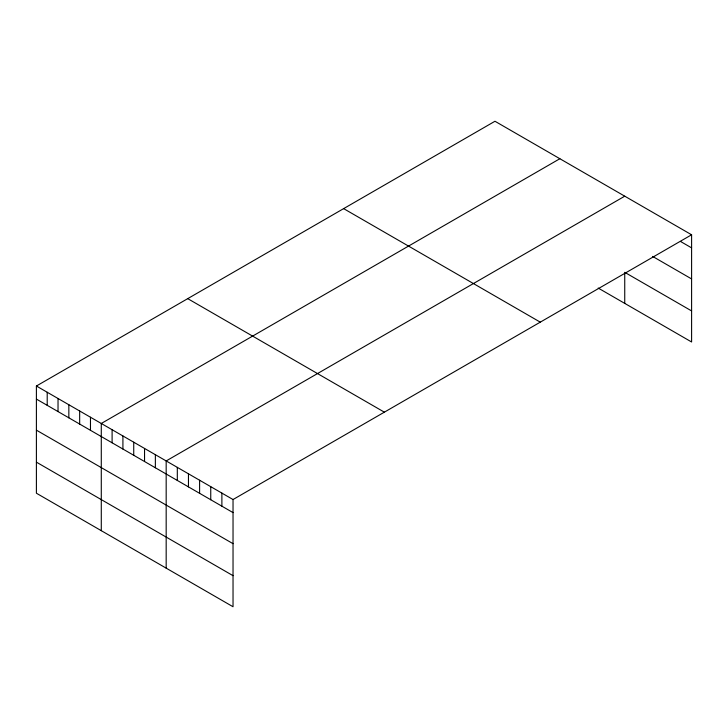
<?xml version="1.0" encoding="UTF-8"?>
<svg xmlns="http://www.w3.org/2000/svg" width="728" height="728" viewBox="0 0 728 728"><rect width="100%" height="100%" fill="white"/><g stroke="black" fill="none" stroke-linecap="round" stroke-linejoin="round"><path stroke-width="1.09" d="M36.4 386.013L233.033 499.535L233.033 606.743L36.4 493.22L36.4 386.013L494.967 121.258L691.6 234.78L691.6 341.987L598.198 288.061M559.859 158.722L101.283 423.478L101.283 530.676M624.742 196.187L166.175 460.942L166.175 568.14M233.033 499.535L691.6 234.78M680.462 241.432L691.6 247.866M652.606 256.411L691.6 278.924M625.67 272.864L691.6 310.92M343.643 208.627L540.267 322.149M187.733 298.644L384.357 412.166M36.4 399.09L233.033 512.612M36.4 430.157L233.033 543.68M36.4 462.153L233.033 575.675M624.742 272.327L624.742 303.385M221.885 493.102L221.885 506.188M210.747 486.668L210.747 499.754M199.599 480.243L199.599 493.32M188.461 473.81L188.461 486.886M177.314 467.376L177.314 480.453M155.364 454.7L155.364 467.776M144.544 448.457L144.544 461.534M133.734 442.205L133.734 455.291M122.914 435.963L122.914 449.04M112.103 429.72L112.103 442.797M90.472 417.235L90.472 430.312M79.661 410.992L79.661 424.069M68.842 404.75L68.842 417.827M58.031 398.507L58.031 411.584M47.211 392.256L47.211 405.341"/></g></svg>
